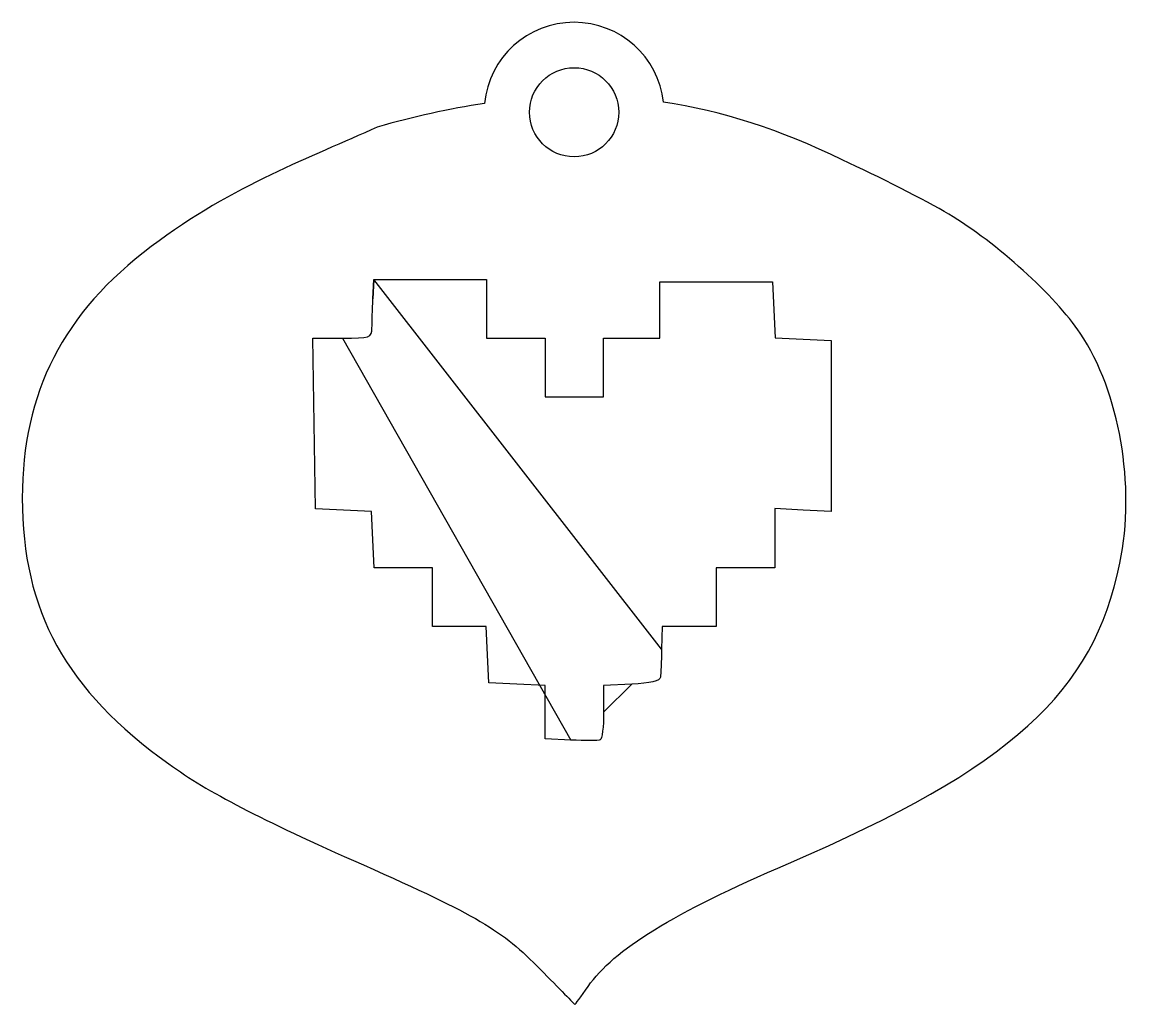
# Model space of a CAD drawing. Extents: x 10 to 298, y 10 to 282.
# Drawn here: x 158.9 to 219.5, y 10.1 to 63.5 of the extents above; entities that cross this region are included whole.
import ezdxf

# ---------------------------------------------------------------- set-up
doc = ezdxf.new("R2010")
doc.units = 0
doc.layers.add('Layer_1', color=7, linetype='CONTINUOUS')

msp = doc.modelspace()

# ---------------------------------------------------------------- linework, layer by layer
at = {"layer": 'Layer_1', "color": 1}
for points in [[(188.945545, 63.546259), (188.945545, 63.546259)], [(188.945545, 61.076826), (188.945545, 61.076826)], [(178.00778, 48.507385), (178.054632, 49.548144)], [(178.054632, 49.548144), (181.117186, 49.548144), (184.179187, 49.548144), (184.179187, 47.955683), (184.179187, 46.363221), (187.364108, 46.363221), (187.364108, 44.77131), (187.364108, 43.178851), (188.956569, 43.178851), (190.54903, 43.178851), (190.54903, 44.77131), (190.54903, 46.363221), (192.080306, 46.363221), (193.611582, 46.363221), (193.611582, 47.895047), (193.611582, 49.426876), (196.673583, 49.426876), (199.736134, 49.426876), (199.808897, 47.907174), (199.881657, 46.386922), (201.401355, 46.314716), (202.921057, 46.241953), (202.921057, 41.58694), (202.921057, 36.932478), (201.389782, 37.016264), (199.858506, 37.100047), (199.858506, 35.484988), (199.858506, 33.869926), (198.266044, 33.869926), (196.673583, 33.869926), (196.673583, 32.277465), (196.673583, 30.685006), (195.204043, 30.685006), (193.733951, 30.685006), (193.703084, 29.460204)], [(188.773014, 24.510777), (187.364108, 24.58409), (187.364108, 26.029928), (187.364108, 27.476317), (185.832832, 27.549077), (184.301556, 27.621837), (184.228796, 29.153112), (184.156034, 30.684388), (182.697521, 30.684388), (181.239555, 30.684388), (181.239555, 32.27685), (181.239555, 33.869311), (179.65867, 33.869311), (178.077786, 33.869311), (178.005023, 35.400587), (177.932263, 36.931862), (176.410908, 37.004072), (174.890105, 37.076832), (174.818449, 41.720821), (174.747341, 46.36426), (176.349175, 46.36426)], [(192.080306, 27.549692), (190.54903, 27.476933), (190.54903, 26.032748)]]:
    msp.add_lwpolyline(points, close=True, dxfattribs=at)
for points in [[(188.945545, 63.546259), (186.427677, 63.546273), (184.320468, 61.636241), (184.073904, 59.130472)], [(193.803405, 59.200477), (193.524132, 61.673269), (191.434057, 63.543028), (188.945545, 63.546259)], [(186.519645, 58.650926), (186.519399, 59.990815), (187.605656, 61.077071), (188.945545, 61.076826)], [(188.945545, 61.076826), (190.285218, 61.076767), (191.371138, 59.990598), (191.370893, 58.650926)], [(184.073904, 59.130472), (182.156786, 58.839552), (180.222243, 58.403967), (178.245352, 57.849999)], [(203.519676, 56.061305), (200.151811, 57.720512), (196.947742, 58.722833), (193.803405, 59.200477)], [(188.945545, 56.225578), (187.60587, 56.225333), (186.519704, 57.311251), (186.519645, 58.650926)], [(191.370893, 58.650926), (191.370833, 57.311468), (190.285003, 56.225638), (188.945545, 56.225578)], [(178.245352, 57.849999), (174.62465, 56.174722), (170.525781, 54.775964), (165.955458, 51.345107)], [(209.315154, 53.105691), (208.073724, 53.846513), (205.465847, 55.176674), (203.519676, 56.061305)], [(216.463313, 46.633319), (215.103165, 48.670139), (211.922608, 51.549675), (209.315154, 53.105691)], [(165.955458, 51.345107), (161.169285, 47.753036), (158.945103, 43.413931), (158.945103, 37.667252)], [(177.955964, 46.915474), (177.958504, 47.218634), (177.981901, 47.934705), (178.00778, 48.507385)], [(176.349175, 46.36426), (177.846014, 46.364017), (177.951731, 46.400449), (177.955964, 46.915474)], [(218.617464, 34.126797), (219.47724, 38.369979), (218.606994, 43.423132), (216.463313, 46.633319)], [(158.945103, 37.667252), (158.945103, 31.52652), (161.319075, 27.217669), (166.907408, 23.21494)], [(200.593825, 17.800901), (212.703698, 23.018908), (217.190207, 27.083038), (218.617464, 34.126797)], [(193.703084, 29.460204), (193.686235, 28.786483), (193.658747, 28.097359), (193.641898, 27.928928)], [(193.641898, 27.928928), (193.62186, 27.728664), (193.081741, 27.597388), (192.080306, 27.549692)], [(190.54903, 26.032748), (190.54903, 25.238659), (190.466534, 24.555255), (190.365476, 24.513599)], [(190.365476, 24.513599), (190.264418, 24.471379), (189.547796, 24.470484), (188.773014, 24.510777)], [(166.907408, 23.21494), (169.122869, 21.628032), (171.743649, 20.266358), (177.489637, 17.716565)], [(177.489637, 17.716565), (183.679507, 14.969752), (185.030742, 14.172571), (187.119367, 12.034088)], [(189.708426, 11.110251), (191.10303, 13.122664), (194.307497, 15.092217), (200.593825, 17.800901)], [(187.119367, 12.034088), (188.129949, 10.999349), (188.969328, 10.14207), (188.984681, 10.129088)], [(188.984681, 10.129088), (189.000034, 10.116106), (189.325668, 10.557914), (189.708426, 11.110251)]]:
    msp.add_open_spline(points, degree=3, dxfattribs=at)

doc.saveas('drawing.dxf')
